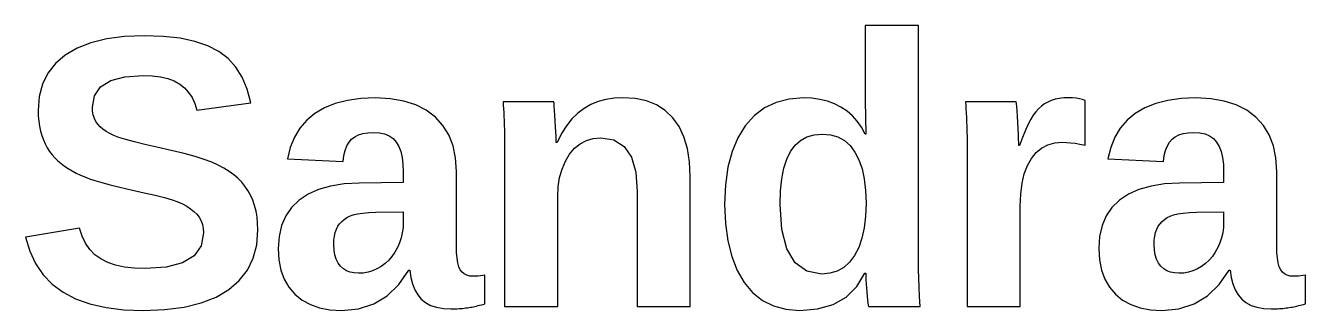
# Model space of a CAD drawing. Header units: metres. Extents: x 18 to 290, y 36 to 187.
# Drawn here: x 244.93 to 281.61, y 66.57 to 74.73 of the extents above; entities that cross this region are included whole.
import ezdxf

# ---------------------------------------------------------------- set-up
doc = ezdxf.new("R2010")
doc.units = ezdxf.units.M

msp = doc.modelspace()

# ---------------------------------------------------------------- linework, layer by layer
for p, q in [((270.518, 74.7287), (268.994, 74.7287)), ((268.994, 74.7287), (268.994, 72.5858)), ((270.518, 67.9583), (270.518, 74.7287)), ((246.8, 74.2375), (246.404, 74.0833)), ((247.253, 74.3476), (246.8, 74.2375)), ((247.763, 74.4137), (247.253, 74.3476)), ((248.329, 74.4357), (247.763, 74.4137)), ((248.869, 74.418), (248.329, 74.4357)), ((249.353, 74.3646), (248.869, 74.418)), ((249.78, 74.2756), (249.353, 74.3646)), ((250.15, 74.151), (249.78, 74.2756)), ((250.464, 73.9909), (250.15, 74.151)), ((246.064, 73.8851), (245.784, 73.6454)), ((246.404, 74.0833), (246.064, 73.8851)), ((250.729, 73.7897), (250.464, 73.9909)), ((250.953, 73.5421), (250.729, 73.7897)), ((245.566, 73.3669), (245.41, 73.0495)), ((245.784, 73.6454), (245.566, 73.3669)), ((251.137, 73.2481), (250.953, 73.5421)), ((245.41, 73.0495), (245.317, 72.6933)), ((247.075, 72.9738), (247.366, 73.1561)), ((247.366, 73.1561), (247.773, 73.2655)), ((247.773, 73.2655), (248.296, 73.3019)), ((248.296, 73.3019), (248.557, 73.2919)), ((248.557, 73.2919), (248.792, 73.262)), ((248.792, 73.262), (249.002, 73.2121)), ((249.002, 73.2121), (249.187, 73.1422)), ((249.187, 73.1422), (249.346, 73.0523)), ((249.346, 73.0523), (249.483, 72.9427)), ((251.28, 72.9076), (251.137, 73.2481)), ((245.317, 72.6933), (245.286, 72.2983)), ((246.842, 72.3905), (246.901, 72.7186)), ((246.901, 72.7186), (247.075, 72.9738)), ((249.483, 72.9427), (249.6, 72.8136)), ((249.6, 72.8136), (249.697, 72.665)), ((249.697, 72.665), (249.774, 72.4968)), ((251.383, 72.5207), (251.28, 72.9076)), ((254.537, 72.6386), (254.152, 72.5856)), ((254.959, 72.6563), (254.537, 72.6386)), ((255.383, 72.6344), (254.959, 72.6563)), ((255.767, 72.5686), (255.383, 72.6344)), ((261.795, 72.6496), (261.558, 72.6131)), ((262.046, 72.6617), (261.795, 72.6496)), ((262.402, 72.6387), (262.046, 72.6617)), ((262.723, 72.5697), (262.402, 72.6387)), ((267.22, 72.6563), (266.808, 72.6245)), ((267.463, 72.6459), (267.22, 72.6563)), ((267.692, 72.6146), (267.463, 72.6459)), ((274.552, 72.6422), (274.432, 72.6178)), ((274.681, 72.6569), (274.552, 72.6422)), ((274.819, 72.6617), (274.681, 72.6569)), ((274.932, 72.6585), (274.819, 72.6617)), ((275.035, 72.6487), (274.932, 72.6585)), ((275.13, 72.6325), (275.035, 72.6487)), ((275.215, 72.6097), (275.13, 72.6325)), ((278.05, 72.6386), (277.665, 72.5856)), ((278.472, 72.6563), (278.05, 72.6386)), ((278.896, 72.6344), (278.472, 72.6563)), ((279.28, 72.5686), (278.896, 72.6344)), ((245.286, 72.2983), (245.29, 72.1392)), ((246.849, 72.2755), (246.842, 72.3905)), ((246.867, 72.1692), (246.849, 72.2755)), ((249.774, 72.4968), (249.832, 72.3091)), ((249.832, 72.3091), (251.383, 72.5207)), ((253.493, 72.3733), (253.22, 72.2141)), ((253.804, 72.4971), (253.493, 72.3733)), ((254.152, 72.5856), (253.804, 72.4971)), ((256.11, 72.4591), (255.767, 72.5686)), ((256.412, 72.3056), (256.11, 72.4591)), ((256.673, 72.1084), (256.412, 72.3056)), ((260.066, 72.5478), (258.612, 72.5478)), ((258.612, 72.5478), (258.618, 72.4498)), ((258.618, 72.4498), (258.624, 72.3469)), ((258.624, 72.3469), (258.63, 72.2389)), ((260.073, 72.4928), (260.066, 72.5478)), ((260.08, 72.4103), (260.073, 72.4928)), ((260.089, 72.3001), (260.08, 72.4103)), ((260.099, 72.1624), (260.089, 72.3001)), ((260.934, 72.3579), (260.753, 72.2216)), ((261.127, 72.4673), (260.934, 72.3579)), ((261.335, 72.5524), (261.127, 72.4673)), ((261.558, 72.6131), (261.335, 72.5524)), ((263.009, 72.4547), (262.723, 72.5697)), ((263.261, 72.2937), (263.009, 72.4547)), ((263.478, 72.0867), (263.261, 72.2937)), ((266.101, 72.3702), (265.807, 72.1476)), ((266.435, 72.5291), (266.101, 72.3702)), ((266.808, 72.6245), (266.435, 72.5291)), ((267.907, 72.5626), (267.692, 72.6146)), ((268.109, 72.4897), (267.907, 72.5626)), ((268.297, 72.3959), (268.109, 72.4897)), ((268.47, 72.2816), (268.297, 72.3959)), ((268.626, 72.1468), (268.47, 72.2816)), ((268.994, 72.5858), (269.005, 71.6201)), ((273.322, 72.5478), (271.868, 72.5478)), ((271.868, 72.5478), (271.874, 72.4451)), ((271.874, 72.4451), (271.88, 72.3365)), ((271.88, 72.3365), (271.886, 72.222)), ((273.329, 72.4928), (273.322, 72.5478)), ((273.336, 72.4059), (273.329, 72.4928)), ((273.345, 72.2871), (273.336, 72.4059)), ((273.355, 72.1364), (273.345, 72.2871)), ((273.959, 72.3463), (273.882, 72.2611)), ((274.042, 72.4212), (273.959, 72.3463)), ((274.129, 72.4857), (274.042, 72.4212)), ((274.222, 72.5397), (274.129, 72.4857)), ((274.322, 72.5836), (274.222, 72.5397)), ((274.432, 72.6178), (274.322, 72.5836)), ((275.291, 72.5804), (275.215, 72.6097)), ((275.291, 71.3055), (275.291, 72.5804)), ((277.007, 72.3733), (276.733, 72.2141)), ((277.317, 72.4971), (277.007, 72.3733)), ((277.665, 72.5856), (277.317, 72.4971)), ((279.623, 72.4591), (279.28, 72.5686)), ((279.925, 72.3056), (279.623, 72.4591)), ((280.186, 72.1084), (279.925, 72.3056)), ((245.29, 72.1392), (245.302, 71.9876)), ((245.302, 71.9876), (245.324, 71.8433)), ((246.898, 72.0715), (246.867, 72.1692)), ((246.941, 71.9825), (246.898, 72.0715)), ((246.997, 71.9022), (246.941, 71.9825)), ((247.065, 71.8286), (246.997, 71.9022)), ((252.985, 72.0207), (252.789, 71.7941)), ((253.22, 72.2141), (252.985, 72.0207)), ((256.89, 71.8708), (256.673, 72.1084)), ((258.63, 72.2389), (258.636, 72.1259)), ((258.636, 72.1259), (258.641, 72.008)), ((258.641, 72.008), (258.646, 71.8807)), ((260.109, 71.9972), (260.099, 72.1624)), ((260.119, 71.8293), (260.109, 71.9972)), ((260.586, 72.0559), (260.43, 71.8606)), ((260.753, 72.2216), (260.586, 72.0559)), ((263.658, 71.8354), (263.478, 72.0867)), ((265.807, 72.1476), (265.552, 71.8615)), ((268.765, 71.9916), (268.626, 72.1468)), ((268.888, 71.8161), (268.765, 71.9916)), ((271.886, 72.222), (271.892, 72.1017)), ((271.892, 72.1017), (271.898, 71.9755)), ((271.898, 71.9755), (271.902, 71.84)), ((273.365, 71.9538), (273.355, 72.1364)), ((273.375, 71.7686), (273.365, 71.9538)), ((273.663, 71.905), (273.584, 71.7308)), ((273.739, 72.0498), (273.663, 71.905)), ((273.81, 72.1653), (273.739, 72.0498)), ((273.882, 72.2611), (273.81, 72.1653)), ((276.498, 72.0207), (276.302, 71.7941)), ((276.733, 72.2141), (276.498, 72.0207)), ((280.403, 71.8708), (280.186, 72.1084)), ((245.324, 71.8433), (245.353, 71.7063)), ((245.353, 71.7063), (245.391, 71.5768)), ((245.391, 71.5768), (245.437, 71.4542)), ((247.145, 71.7595), (247.065, 71.8286)), ((247.236, 71.6949), (247.145, 71.7595)), ((247.34, 71.6349), (247.236, 71.6949)), ((247.455, 71.5794), (247.34, 71.6349)), ((247.602, 71.5236), (247.455, 71.5794)), ((252.632, 71.5342), (252.514, 71.2412)), ((252.789, 71.7941), (252.632, 71.5342)), ((254.272, 71.4764), (254.361, 71.5457)), ((254.361, 71.5457), (254.467, 71.5997)), ((254.467, 71.5997), (254.591, 71.6382)), ((254.591, 71.6382), (254.733, 71.6613)), ((254.733, 71.6613), (254.894, 71.669)), ((254.894, 71.669), (255.066, 71.6579)), ((255.066, 71.6579), (255.217, 71.6243)), ((255.217, 71.6243), (255.349, 71.5684)), ((255.349, 71.5684), (255.459, 71.4902)), ((257.058, 71.5963), (256.89, 71.8708)), ((257.179, 71.2849), (257.058, 71.5963)), ((258.646, 71.8807), (258.65, 71.7398)), ((258.65, 71.7398), (258.653, 71.5852)), ((258.653, 71.5852), (258.655, 71.417)), ((260.126, 71.6839), (260.119, 71.8293)), ((260.132, 71.5607), (260.126, 71.6839)), ((260.135, 71.4599), (260.132, 71.5607)), ((260.288, 71.6358), (260.158, 71.3814)), ((260.43, 71.8606), (260.288, 71.6358)), ((263.797, 71.5416), (263.658, 71.8354)), ((263.897, 71.2052), (263.797, 71.5416)), ((265.552, 71.8615), (265.34, 71.517)), ((267.14, 71.4414), (267.322, 71.5407)), ((267.322, 71.5407), (267.53, 71.6003)), ((267.53, 71.6003), (267.762, 71.6201)), ((267.762, 71.6201), (267.998, 71.5996)), ((267.998, 71.5996), (268.209, 71.5381)), ((268.209, 71.5381), (268.396, 71.4356)), ((268.994, 71.6201), (268.888, 71.8161)), ((269.005, 71.6201), (268.994, 71.6201)), ((271.902, 71.84), (271.906, 71.6917)), ((271.906, 71.6917), (271.909, 71.5305)), ((271.909, 71.5305), (271.911, 71.3566)), ((273.382, 71.6101), (273.375, 71.7686)), ((273.388, 71.4782), (273.382, 71.6101)), ((273.584, 71.7308), (273.501, 71.5274)), ((276.145, 71.5342), (276.028, 71.2412)), ((276.302, 71.7941), (276.145, 71.5342)), ((277.786, 71.4764), (277.874, 71.5457)), ((277.874, 71.5457), (277.98, 71.5997)), ((277.98, 71.5997), (278.104, 71.6382)), ((278.104, 71.6382), (278.247, 71.6613)), ((278.247, 71.6613), (278.407, 71.669)), ((278.407, 71.669), (278.579, 71.6579)), ((278.579, 71.6579), (278.731, 71.6243)), ((278.731, 71.6243), (278.862, 71.5684)), ((278.862, 71.5684), (278.973, 71.4902)), ((280.572, 71.5963), (280.403, 71.8708)), ((280.692, 71.2849), (280.572, 71.5963)), ((245.437, 71.4542), (245.489, 71.3381)), ((245.489, 71.3381), (245.548, 71.2285)), ((245.548, 71.2285), (245.614, 71.1254)), ((247.798, 71.4623), (247.602, 71.5236)), ((248.045, 71.3956), (247.798, 71.4623)), ((248.341, 71.3234), (248.045, 71.3956)), ((248.687, 71.2458), (248.341, 71.3234)), ((249.102, 71.1539), (248.687, 71.2458)), ((252.514, 71.2412), (252.436, 70.9149)), ((254.088, 71.1545), (254.138, 71.282)), ((254.138, 71.282), (254.199, 71.3893)), ((254.199, 71.3893), (254.272, 71.4764)), ((255.459, 71.4902), (255.55, 71.3896)), ((255.55, 71.3896), (255.622, 71.266)), ((255.622, 71.266), (255.678, 71.1188)), ((257.251, 70.9366), (257.179, 71.2849)), ((258.655, 71.417), (258.655, 71.235)), ((258.655, 71.235), (258.655, 66.678)), ((260.136, 71.3814), (260.135, 71.4599)), ((260.158, 71.3814), (260.136, 71.3814)), ((260.519, 71.0424), (260.663, 71.2133)), ((260.663, 71.2133), (260.824, 71.3462)), ((260.824, 71.3462), (261.003, 71.4411)), ((261.003, 71.4411), (261.198, 71.4981)), ((261.198, 71.4981), (261.411, 71.5171)), ((261.411, 71.5171), (261.788, 71.4553)), ((261.788, 71.4553), (262.081, 71.2697)), ((262.081, 71.2697), (262.29, 70.9605)), ((263.957, 70.8264), (263.897, 71.2052)), ((265.34, 71.517), (265.175, 71.1194)), ((266.851, 71.1237), (266.983, 71.3024)), ((266.983, 71.3024), (267.14, 71.4414)), ((268.396, 71.4356), (268.559, 71.2921)), ((268.559, 71.2921), (268.698, 71.1075)), ((271.911, 71.3566), (271.911, 71.1699)), ((271.911, 71.1699), (271.911, 66.678)), ((273.391, 71.3731), (273.388, 71.4782)), ((273.392, 71.2946), (273.391, 71.3731)), ((273.414, 71.2946), (273.392, 71.2946)), ((273.501, 71.5274), (273.414, 71.2946)), ((273.89, 71.0918), (274.047, 71.2209)), ((274.047, 71.2209), (274.225, 71.3131)), ((274.225, 71.3131), (274.422, 71.3684)), ((274.422, 71.3684), (274.64, 71.3869)), ((274.64, 71.3869), (274.756, 71.3836)), ((274.756, 71.3836), (274.88, 71.3739)), ((274.88, 71.3739), (275.01, 71.3576)), ((275.01, 71.3576), (275.147, 71.3348)), ((275.147, 71.3348), (275.291, 71.3055)), ((276.028, 71.2412), (275.949, 70.9149)), ((277.602, 71.1545), (277.651, 71.282)), ((277.651, 71.282), (277.712, 71.3893)), ((277.712, 71.3893), (277.786, 71.4764)), ((278.973, 71.4902), (279.063, 71.3896)), ((279.063, 71.3896), (279.136, 71.266)), ((279.136, 71.266), (279.192, 71.1188)), ((280.764, 70.9366), (280.692, 71.2849)), ((245.614, 71.1254), (245.687, 71.0289)), ((245.687, 71.0289), (245.766, 70.9383)), ((245.766, 70.9383), (245.852, 70.8531)), ((245.852, 70.8531), (245.944, 70.7733)), ((249.468, 71.0648), (249.102, 71.1539)), ((249.783, 70.9786), (249.468, 71.0648)), ((250.048, 70.8952), (249.783, 70.9786)), ((250.263, 70.8145), (250.048, 70.8952)), ((250.445, 70.7327), (250.263, 70.8145)), ((252.436, 70.9149), (254.026, 70.8389)), ((254.026, 70.8389), (254.051, 71.0068)), ((254.051, 71.0068), (254.088, 71.1545)), ((255.678, 71.1188), (255.719, 70.9479)), ((255.719, 70.9479), (255.743, 70.7534)), ((257.275, 70.5514), (257.251, 70.9366)), ((260.302, 70.6197), (260.397, 70.8418)), ((260.397, 70.8418), (260.519, 71.0424)), ((262.29, 70.9605), (262.416, 70.5276)), ((263.977, 70.405), (263.957, 70.8264)), ((265.175, 71.1194), (265.057, 70.6686)), ((266.66, 70.6429), (266.744, 70.9043)), ((266.744, 70.9043), (266.851, 71.1237)), ((268.698, 71.1075), (268.812, 70.885)), ((268.812, 70.885), (268.901, 70.6275)), ((273.639, 70.7235), (273.753, 70.9258)), ((273.753, 70.9258), (273.89, 71.0918)), ((275.949, 70.9149), (277.539, 70.8389)), ((277.539, 70.8389), (277.564, 71.0068)), ((277.564, 71.0068), (277.602, 71.1545)), ((279.192, 71.1188), (279.232, 70.9479)), ((279.232, 70.9479), (279.256, 70.7534)), ((280.788, 70.5514), (280.764, 70.9366)), ((245.944, 70.7733), (246.043, 70.699)), ((246.043, 70.699), (246.148, 70.6301)), ((246.148, 70.6301), (246.259, 70.5656)), ((246.259, 70.5656), (246.375, 70.5047)), ((246.375, 70.5047), (246.497, 70.4471)), ((246.497, 70.4471), (246.624, 70.3931)), ((250.611, 70.6457), (250.445, 70.7327)), ((250.761, 70.5535), (250.611, 70.6457)), ((250.896, 70.4561), (250.761, 70.5535)), ((251.014, 70.3534), (250.896, 70.4561)), ((255.743, 70.7534), (255.751, 70.5352)), ((255.751, 70.5352), (255.751, 70.2368)), ((257.275, 68.414), (257.275, 70.5514)), ((260.234, 70.3761), (260.302, 70.6197)), ((262.416, 70.5276), (262.458, 69.9709)), ((265.057, 70.6686), (264.987, 70.1646)), ((266.6, 70.3397), (266.66, 70.6429)), ((268.901, 70.6275), (268.965, 70.3351)), ((273.486, 70.2122), (273.55, 70.4857)), ((273.55, 70.4857), (273.639, 70.7235)), ((279.256, 70.7534), (279.264, 70.5352)), ((279.264, 70.5352), (279.264, 70.2368)), ((280.788, 68.414), (280.788, 70.5514)), ((246.624, 70.3931), (246.756, 70.3425)), ((246.756, 70.3425), (246.911, 70.2906)), ((246.911, 70.2906), (247.108, 70.2323)), ((247.108, 70.2323), (247.347, 70.1678)), ((247.347, 70.1678), (247.627, 70.097)), ((247.627, 70.097), (247.949, 70.0198)), ((251.12, 70.244), (251.014, 70.3534)), ((251.215, 70.1264), (251.12, 70.244)), ((251.299, 70.0006), (251.215, 70.1264)), ((253.669, 70.1318), (253.325, 70.0341)), ((254.057, 70.1921), (253.669, 70.1318)), ((254.487, 70.2151), (254.057, 70.1921)), ((255.751, 70.2368), (254.487, 70.2151)), ((260.18, 69.8245), (260.193, 70.111)), ((260.193, 70.111), (260.234, 70.3761)), ((263.977, 66.678), (263.977, 70.405)), ((264.987, 70.1646), (264.963, 69.6075)), ((266.564, 69.9945), (266.6, 70.3397)), ((268.965, 70.3351), (269.003, 70.0077)), ((273.448, 69.9032), (273.486, 70.2122)), ((277.183, 70.1318), (276.838, 70.0341)), ((277.57, 70.1921), (277.183, 70.1318)), ((278, 70.2151), (277.57, 70.1921)), ((279.264, 70.2368), (278, 70.2151)), ((247.949, 70.0198), (248.321, 69.9419)), ((248.321, 69.9419), (248.641, 69.8687)), ((248.641, 69.8687), (248.909, 69.8004)), ((248.909, 69.8004), (249.126, 69.7368)), ((249.126, 69.7368), (249.292, 69.678)), ((251.374, 69.8664), (251.299, 70.0006)), ((251.437, 69.7241), (251.374, 69.8664)), ((251.49, 69.5732), (251.437, 69.7241)), ((252.764, 69.7268), (252.55, 69.5185)), ((253.023, 69.8991), (252.764, 69.7268)), ((253.325, 70.0341), (253.023, 69.8991)), ((260.18, 66.678), (260.18, 69.8245)), ((262.458, 69.9709), (262.458, 66.678)), ((266.553, 69.6075), (266.564, 69.9945)), ((269.003, 70.0077), (269.016, 69.6454)), ((273.436, 69.5586), (273.448, 69.9032)), ((276.278, 69.7268), (276.064, 69.5185)), ((276.537, 69.8991), (276.278, 69.7268)), ((276.838, 70.0341), (276.537, 69.8991)), ((249.292, 69.678), (249.426, 69.6187)), ((249.426, 69.6187), (249.547, 69.5539)), ((249.547, 69.5539), (249.655, 69.4833)), ((249.655, 69.4833), (249.751, 69.4072)), ((249.751, 69.4072), (249.834, 69.3253)), ((251.531, 69.4133), (251.49, 69.5732)), ((251.56, 69.2446), (251.531, 69.4133)), ((252.55, 69.5185), (252.384, 69.2755)), ((254.317, 69.3034), (254.443, 69.3326)), ((254.443, 69.3326), (254.594, 69.356)), ((254.594, 69.356), (254.769, 69.3734)), ((254.769, 69.3734), (254.969, 69.385)), ((254.969, 69.385), (255.751, 69.3959)), ((255.751, 69.3959), (255.751, 69.0975)), ((264.963, 69.6075), (264.985, 69.0579)), ((266.6, 68.8888), (266.553, 69.6075)), ((269.016, 69.6454), (269.002, 69.2727)), ((273.436, 66.678), (273.436, 69.5586)), ((276.064, 69.5185), (275.897, 69.2755)), ((277.83, 69.3034), (277.956, 69.3326)), ((277.956, 69.3326), (278.107, 69.356)), ((278.107, 69.356), (278.283, 69.3734)), ((278.283, 69.3734), (278.483, 69.385)), ((278.483, 69.385), (279.264, 69.3959)), ((279.264, 69.3959), (279.264, 69.0975)), ((249.834, 69.3253), (249.904, 69.2362)), ((249.904, 69.2362), (249.958, 69.1379)), ((249.958, 69.1379), (249.996, 69.0305)), ((249.996, 69.0305), (250.019, 68.914)), ((251.578, 69.067), (251.56, 69.2446)), ((251.584, 68.8805), (251.578, 69.067)), ((252.265, 68.9977), (252.194, 68.6853)), ((252.384, 69.2755), (252.265, 68.9977)), ((253.834, 68.8948), (253.876, 68.9781)), ((253.876, 68.9781), (253.927, 69.0523)), ((253.927, 69.0523), (253.987, 69.1184)), ((253.987, 69.1184), (254.054, 69.1764)), ((254.054, 69.1764), (254.131, 69.2264)), ((254.131, 69.2264), (254.215, 69.2684)), ((254.215, 69.2684), (254.317, 69.3034)), ((255.751, 69.0975), (255.744, 68.9451)), ((264.985, 69.0579), (265.052, 68.5594)), ((269.002, 69.2727), (268.963, 68.9359)), ((275.779, 68.9977), (275.707, 68.6853)), ((275.897, 69.2755), (275.779, 68.9977)), ((277.348, 68.8948), (277.39, 68.9781)), ((277.39, 68.9781), (277.441, 69.0523)), ((277.441, 69.0523), (277.5, 69.1184)), ((277.5, 69.1184), (277.568, 69.1764)), ((277.568, 69.1764), (277.644, 69.2264)), ((277.644, 69.2264), (277.729, 69.2684)), ((277.729, 69.2684), (277.83, 69.3034)), ((279.264, 69.0975), (279.257, 68.9451)), ((246.474, 68.9239), (244.927, 68.6689)), ((244.927, 68.6689), (245.047, 68.2673)), ((246.548, 68.6942), (246.474, 68.9239)), ((246.647, 68.4912), (246.548, 68.6942)), ((250.027, 68.7883), (249.96, 68.4211)), ((250.019, 68.914), (250.027, 68.7883)), ((251.551, 68.4525), (251.584, 68.8805)), ((252.194, 68.6853), (252.17, 68.3381)), ((253.764, 68.5824), (253.778, 68.6969)), ((253.778, 68.6969), (253.802, 68.8011)), ((253.802, 68.8011), (253.834, 68.8948)), ((255.69, 68.65), (255.643, 68.5073)), ((255.724, 68.7959), (255.69, 68.65)), ((255.744, 68.9451), (255.724, 68.7959)), ((266.744, 68.3298), (266.6, 68.8888)), ((268.896, 68.6348), (268.804, 68.3695)), ((268.963, 68.9359), (268.896, 68.6348)), ((275.707, 68.6853), (275.684, 68.3381)), ((277.278, 68.5824), (277.292, 68.6969)), ((277.292, 68.6969), (277.315, 68.8011)), ((277.315, 68.8011), (277.348, 68.8948)), ((279.204, 68.65), (279.156, 68.5073)), ((279.237, 68.7959), (279.204, 68.65)), ((279.257, 68.9451), (279.237, 68.7959)), ((245.047, 68.2673), (245.214, 67.9086)), ((246.77, 68.3149), (246.647, 68.4912)), ((246.916, 68.1653), (246.77, 68.3149)), ((249.96, 68.4211), (249.759, 68.1356)), ((251.451, 68.0668), (251.551, 68.4525)), ((252.17, 68.3381), (252.189, 68.0168)), ((253.76, 68.4574), (253.764, 68.5824)), ((253.767, 68.2989), (253.76, 68.4574)), ((253.791, 68.1575), (253.767, 68.2989)), ((255.51, 68.2361), (255.428, 68.1162)), ((255.583, 68.3679), (255.51, 68.2361)), ((255.643, 68.5073), (255.583, 68.3679)), ((257.28, 68.2288), (257.275, 68.414)), ((257.293, 68.0681), (257.28, 68.2288)), ((265.052, 68.5594), (265.164, 68.1118)), ((266.984, 67.9305), (266.744, 68.3298)), ((268.804, 68.3695), (268.685, 68.14)), ((275.684, 68.3381), (275.703, 68.0168)), ((277.273, 68.4574), (277.278, 68.5824)), ((277.281, 68.2989), (277.273, 68.4574)), ((277.304, 68.1575), (277.281, 68.2989)), ((279.024, 68.2361), (278.941, 68.1162)), ((279.096, 68.3679), (279.024, 68.2361)), ((279.156, 68.5073), (279.096, 68.3679)), ((280.793, 68.2288), (280.788, 68.414)), ((280.806, 68.0681), (280.793, 68.2288)), ((245.214, 67.9086), (245.429, 67.5929)), ((247.087, 68.0423), (246.916, 68.1653)), ((247.283, 67.9437), (247.087, 68.0423)), ((247.508, 67.867), (247.283, 67.9437)), ((247.76, 67.8122), (247.508, 67.867)), ((249.423, 67.9316), (248.954, 67.8092)), ((249.759, 68.1356), (249.423, 67.9316)), ((251.284, 67.7234), (251.451, 68.0668)), ((252.189, 68.0168), (252.247, 67.7257)), ((253.829, 68.0333), (253.791, 68.1575)), ((253.883, 67.9262), (253.829, 68.0333)), ((253.952, 67.8362), (253.883, 67.9262)), ((255.232, 67.9122), (255.119, 67.8281)), ((255.335, 68.0082), (255.232, 67.9122)), ((255.428, 68.1162), (255.335, 68.0082)), ((257.315, 67.9319), (257.293, 68.0681)), ((257.346, 67.8203), (257.315, 67.9319)), ((265.164, 68.1118), (265.321, 67.7152)), ((267.32, 67.691), (266.984, 67.9305)), ((268.541, 67.9496), (268.376, 67.8015)), ((268.685, 68.14), (268.541, 67.9496)), ((270.52, 67.7335), (270.518, 67.9583)), ((275.703, 68.0168), (275.76, 67.7257)), ((277.342, 68.0333), (277.304, 68.1575)), ((277.396, 67.9262), (277.342, 68.0333)), ((277.466, 67.8362), (277.396, 67.9262)), ((278.745, 67.9122), (278.632, 67.8281)), ((278.848, 68.0082), (278.745, 67.9122)), ((278.941, 68.1162), (278.848, 68.0082)), ((280.828, 67.9319), (280.806, 68.0681)), ((280.86, 67.8203), (280.828, 67.9319)), ((245.429, 67.5929), (245.691, 67.3201)), ((248.041, 67.7793), (247.76, 67.8122)), ((248.351, 67.7684), (248.041, 67.7793)), ((248.954, 67.8092), (248.351, 67.7684)), ((251.051, 67.4223), (251.284, 67.7234)), ((252.247, 67.7257), (252.342, 67.4647)), ((254.034, 67.763), (253.952, 67.8362)), ((254.127, 67.706), (254.034, 67.763)), ((254.229, 67.6653), (254.127, 67.706)), ((254.342, 67.6409), (254.229, 67.6653)), ((254.465, 67.6328), (254.342, 67.6409)), ((254.606, 67.6406), (254.465, 67.6328)), ((254.741, 67.664), (254.606, 67.6406)), ((254.872, 67.7031), (254.741, 67.664)), ((254.998, 67.7578), (254.872, 67.7031)), ((255.119, 67.8281), (254.998, 67.7578)), ((255.626, 67.309), (255.908, 67.725)), ((255.908, 67.725), (255.941, 67.725)), ((255.941, 67.725), (255.971, 67.5165)), ((255.971, 67.5165), (256.019, 67.3292)), ((257.386, 67.7331), (257.346, 67.8203)), ((257.437, 67.6657), (257.386, 67.7331)), ((257.499, 67.6133), (257.437, 67.6657)), ((257.574, 67.5759), (257.499, 67.6133)), ((257.66, 67.5535), (257.574, 67.5759)), ((257.758, 67.546), (257.66, 67.5535)), ((257.827, 67.5473), (257.758, 67.546)), ((257.895, 67.5512), (257.827, 67.5473)), ((257.962, 67.5577), (257.895, 67.5512)), ((258.029, 67.5668), (257.962, 67.5577)), ((258.094, 67.5786), (258.029, 67.5668)), ((258.094, 66.7539), (258.094, 67.5786)), ((265.321, 67.7152), (265.522, 67.3697)), ((267.751, 67.6111), (267.32, 67.691)), ((267.982, 67.6323), (267.751, 67.6111)), ((268.19, 67.6957), (267.982, 67.6323)), ((268.376, 67.8015), (268.19, 67.6957)), ((268.75, 67.25), (268.983, 67.6328)), ((268.983, 67.6328), (269.005, 67.6328)), ((269.005, 67.6328), (269.006, 67.5415)), ((269.006, 67.5415), (269.009, 67.4414)), ((270.525, 67.4931), (270.52, 67.7335)), ((270.534, 67.237), (270.525, 67.4931)), ((275.76, 67.7257), (275.855, 67.4647)), ((277.548, 67.763), (277.466, 67.8362)), ((277.64, 67.706), (277.548, 67.763)), ((277.743, 67.6653), (277.64, 67.706)), ((277.855, 67.6409), (277.743, 67.6653)), ((277.978, 67.6328), (277.855, 67.6409)), ((278.119, 67.6406), (277.978, 67.6328)), ((278.255, 67.664), (278.119, 67.6406)), ((278.386, 67.7031), (278.255, 67.664)), ((278.511, 67.7578), (278.386, 67.7031)), ((278.632, 67.8281), (278.511, 67.7578)), ((279.139, 67.309), (279.421, 67.725)), ((279.421, 67.725), (279.454, 67.725)), ((279.454, 67.725), (279.484, 67.5165)), ((279.484, 67.5165), (279.532, 67.3292)), ((280.9, 67.7331), (280.86, 67.8203)), ((280.95, 67.6657), (280.9, 67.7331)), ((281.013, 67.6133), (280.95, 67.6657)), ((281.087, 67.5759), (281.013, 67.6133)), ((281.173, 67.5535), (281.087, 67.5759)), ((281.271, 67.546), (281.173, 67.5535)), ((281.34, 67.5473), (281.271, 67.546)), ((281.408, 67.5512), (281.34, 67.5473)), ((281.476, 67.5577), (281.408, 67.5512)), ((281.542, 67.5668), (281.476, 67.5577)), ((281.608, 67.5786), (281.542, 67.5668)), ((281.608, 66.7539), (281.608, 67.5786)), ((245.691, 67.3201), (246.002, 67.0903)), ((250.387, 66.9497), (250.751, 67.1635)), ((250.751, 67.1635), (251.051, 67.4223)), ((252.342, 67.4647), (252.476, 67.234)), ((252.476, 67.234), (252.648, 67.0333)), ((255.292, 66.9855), (255.626, 67.309)), ((256.019, 67.3292), (256.085, 67.1632)), ((256.085, 67.1632), (256.168, 67.0184)), ((265.522, 67.3697), (265.764, 67.0816)), ((268.446, 66.9523), (268.75, 67.25)), ((269.009, 67.4414), (269.015, 67.3324)), ((269.015, 67.3324), (269.024, 67.2144)), ((269.024, 67.2144), (269.035, 67.0876)), ((270.546, 66.9653), (270.534, 67.237)), ((275.855, 67.4647), (275.989, 67.234)), ((275.989, 67.234), (276.161, 67.0333)), ((278.805, 66.9855), (279.139, 67.309)), ((279.532, 67.3292), (279.598, 67.1632)), ((279.598, 67.1632), (279.681, 67.0184)), ((246.002, 67.0903), (246.361, 66.9028)), ((246.361, 66.9028), (246.771, 66.757)), ((249.472, 66.6646), (249.96, 66.7833)), ((249.96, 66.7833), (250.387, 66.9497)), ((252.648, 67.0333), (252.854, 66.8664)), ((252.854, 66.8664), (253.089, 66.7365)), ((254.905, 66.7544), (255.292, 66.9855)), ((256.168, 67.0184), (256.269, 66.8949)), ((256.269, 66.8949), (256.39, 66.7934)), ((256.39, 66.7934), (256.536, 66.7144)), ((265.764, 67.0816), (266.043, 66.8576)), ((266.043, 66.8576), (266.36, 66.6975)), ((268.07, 66.7396), (268.446, 66.9523)), ((269.035, 67.0876), (269.046, 66.9662)), ((269.046, 66.9662), (269.057, 66.8645)), ((269.057, 66.8645), (269.067, 66.7826)), ((269.067, 66.7826), (269.077, 66.7204)), ((270.562, 66.678), (270.546, 66.9653)), ((276.161, 67.0333), (276.367, 66.8664)), ((276.367, 66.8664), (276.603, 66.7365)), ((278.419, 66.7544), (278.805, 66.9855)), ((279.681, 67.0184), (279.782, 66.8949)), ((279.782, 66.8949), (279.904, 66.7934)), ((279.904, 66.7934), (280.049, 66.7144)), ((246.771, 66.757), (247.233, 66.6528)), ((247.233, 66.6528), (247.745, 66.5903)), ((247.745, 66.5903), (248.307, 66.5695)), ((248.307, 66.5695), (248.921, 66.5933)), ((248.921, 66.5933), (249.472, 66.6646)), ((253.089, 66.7365), (253.355, 66.6437)), ((253.355, 66.6437), (253.651, 66.5881)), ((253.651, 66.5881), (253.977, 66.5695)), ((253.977, 66.5695), (254.467, 66.6157)), ((254.467, 66.6157), (254.905, 66.7544)), ((256.536, 66.7144), (256.706, 66.658)), ((256.706, 66.658), (256.9, 66.6242)), ((256.9, 66.6242), (257.118, 66.6129)), ((257.118, 66.6129), (257.181, 66.6133)), ((257.181, 66.6133), (257.241, 66.6146)), ((257.241, 66.6146), (257.298, 66.6168)), ((257.298, 66.6168), (257.352, 66.6198)), ((257.352, 66.6198), (257.403, 66.6238)), ((257.403, 66.6238), (257.451, 66.6283)), ((257.451, 66.6283), (257.498, 66.6333)), ((257.498, 66.6333), (257.544, 66.6387)), ((257.544, 66.6387), (257.589, 66.6446)), ((257.589, 66.6446), (257.633, 66.6509)), ((257.633, 66.6509), (257.677, 66.6578)), ((257.677, 66.6578), (257.72, 66.6656)), ((257.72, 66.6656), (257.763, 66.6743)), ((257.763, 66.6743), (257.807, 66.6838)), ((257.807, 66.6838), (257.85, 66.6942)), ((257.85, 66.6942), (257.895, 66.7053)), ((257.895, 66.7053), (257.941, 66.7168)), ((257.941, 66.7168), (257.99, 66.7288)), ((257.99, 66.7288), (258.041, 66.7411)), ((258.041, 66.7411), (258.094, 66.7539)), ((258.655, 66.678), (260.18, 66.678)), ((262.458, 66.678), (263.977, 66.678)), ((266.36, 66.6975), (266.714, 66.6015)), ((266.714, 66.6015), (267.106, 66.5695)), ((267.106, 66.5695), (267.624, 66.612)), ((267.624, 66.612), (268.07, 66.7396)), ((269.077, 66.7204), (269.086, 66.678)), ((269.086, 66.678), (270.562, 66.678)), ((271.911, 66.678), (273.436, 66.678)), ((276.603, 66.7365), (276.869, 66.6437)), ((276.869, 66.6437), (277.164, 66.5881)), ((277.164, 66.5881), (277.49, 66.5695)), ((277.49, 66.5695), (277.98, 66.6157)), ((277.98, 66.6157), (278.419, 66.7544)), ((280.049, 66.7144), (280.219, 66.658)), ((280.219, 66.658), (280.413, 66.6242)), ((280.413, 66.6242), (280.631, 66.6129)), ((280.631, 66.6129), (280.695, 66.6133)), ((280.695, 66.6133), (280.755, 66.6146)), ((280.755, 66.6146), (280.812, 66.6168)), ((280.812, 66.6168), (280.866, 66.6198)), ((280.866, 66.6198), (280.916, 66.6238)), ((280.916, 66.6238), (280.964, 66.6283)), ((280.964, 66.6283), (281.011, 66.6333)), ((281.011, 66.6333), (281.058, 66.6387)), ((281.058, 66.6387), (281.103, 66.6446)), ((281.103, 66.6446), (281.147, 66.6509)), ((281.147, 66.6509), (281.19, 66.6578)), ((281.19, 66.6578), (281.233, 66.6656)), ((281.233, 66.6656), (281.277, 66.6743)), ((281.277, 66.6743), (281.32, 66.6838)), ((281.32, 66.6838), (281.363, 66.6942)), ((281.363, 66.6942), (281.408, 66.7053)), ((281.408, 66.7053), (281.455, 66.7168)), ((281.455, 66.7168), (281.503, 66.7288)), ((281.503, 66.7288), (281.554, 66.7411)), ((281.554, 66.7411), (281.608, 66.7539))]:
    msp.add_line(p, q)

doc.saveas('drawing.dxf')
